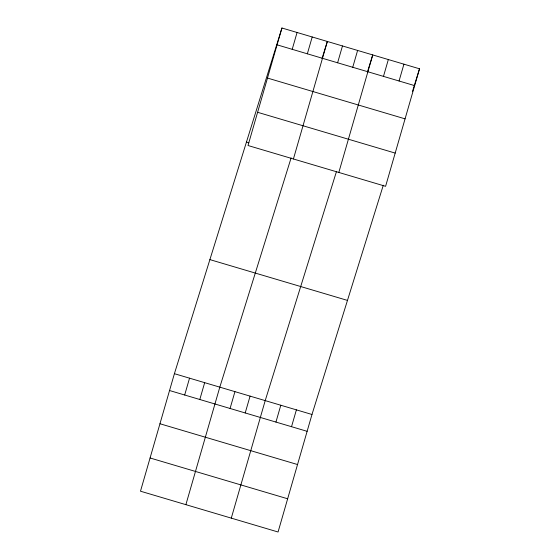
<?xml version="1.0" encoding="UTF-8"?>
<svg xmlns="http://www.w3.org/2000/svg" width="560" height="560" viewBox="0 0 560 560"><rect width="100%" height="100%" fill="white"/><g stroke="black" fill="none" stroke-linecap="round" stroke-linejoin="round"><path stroke-width="0.84" d="M281.939 28L248.017 145.516L385.595 186.312L419.517 68.796L281.939 28L174.405 373.688L140.483 491.204L278.061 532L311.983 414.484L383.299 185.22M184.674 395.01L189.539 378.175M292.208 49.322L297.073 32.487M199.808 399.497L204.673 382.662M307.342 53.809L312.207 36.974M185.885 504.665L219.807 387.149L291.123 157.892M293.419 158.984L327.341 41.461L322.014 58.576M230.076 408.471L234.941 391.636M337.61 62.783L342.475 45.948M245.21 412.958L250.075 396.123M352.744 67.27L357.609 50.435M231.287 518.133L265.209 400.61L336.525 171.353M338.821 172.445L372.743 54.922L367.416 72.037M275.94 422.072L280.798 405.237M383.474 76.384L388.332 59.549M291.529 426.692L296.394 409.857M399.063 81.004L403.928 64.169M412.419 91.609L419.517 68.796M277.074 44.835L414.659 85.631M267.484 78.064L405.069 118.853M257.607 112.294L395.185 153.09M246.449 142.079L248.843 142.786M209.888 259.609L347.473 300.405M174.405 373.688L311.983 414.484M169.54 390.523L307.125 431.319M159.95 423.752L297.535 464.541M150.073 457.982L287.651 498.778"/></g></svg>
